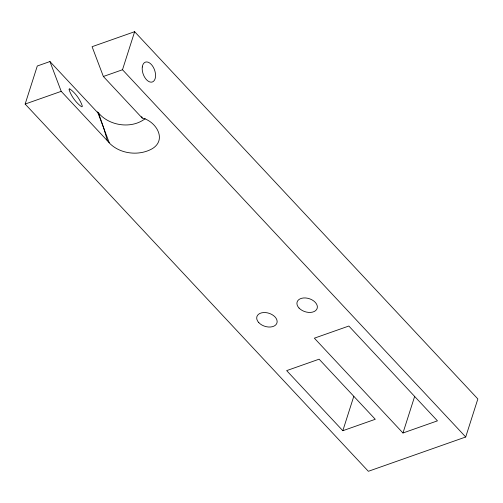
<?xml version="1.0" encoding="UTF-8"?>
<svg xmlns="http://www.w3.org/2000/svg" width="503" height="503" viewBox="0 0 503 503"><rect width="100%" height="100%" fill="white"/><g stroke="black" fill="none" stroke-linecap="round" stroke-linejoin="round"><path stroke-width="0.75" d="M49.935 61.548L61.215 91.345L107.397 140.765C117.62 153.88 138.463 156.791 152.61 148.498C167.317 139.086 155.49 120.99 142.217 118.06L103.367 76.487L92.087 46.697L134.641 31.702L477.85 398.948L465.709 436.994L368.359 471.298L25.15 104.052L37.291 66.006L49.935 61.548L98.003 112.986L98.437 112.829C109.151 126.002 131.654 129.227 145.178 118.664M103.367 76.487L122.499 69.747L134.641 31.702M342.826 430.713L375.276 419.282L319.116 359.186L286.66 370.617L342.826 430.713L353.772 396.402M402.972 432.995L437.453 420.848L348.843 326.032L314.362 338.179L402.972 432.995L414.642 396.446M25.15 104.052L61.215 91.345M122.499 69.747L465.709 436.994M97.563 111.823L109.277 142.777M141.701 116.595L142.217 118.06M98.437 112.829L103.788 128.271L107.397 140.765M69.257 88.981L69.062 89.603C71.3 96.274 75.827 102.555 81.505 106.724L82.14 106.705L82.335 106.083C80.096 99.412 75.569 93.124 69.892 88.962L69.257 88.981M142.286 66.981A10.519 6.055 70.6 0 0 151.164 82.178A10.519 6.055 70.6 0 0 153.189 67.006A10.519 6.055 70.6 0 0 142.286 66.981M299.027 308.043A10.519 6.847 17.7 0 0 316.601 309.54A10.519 6.847 17.7 0 0 305.793 297.977A10.519 6.847 17.7 0 0 299.027 308.043M258.806 322.643A10.519 6.847 17.7 0 0 276.38 324.139A10.519 6.847 17.7 0 0 265.571 312.577A10.519 6.847 17.7 0 0 258.806 322.643"/></g></svg>
